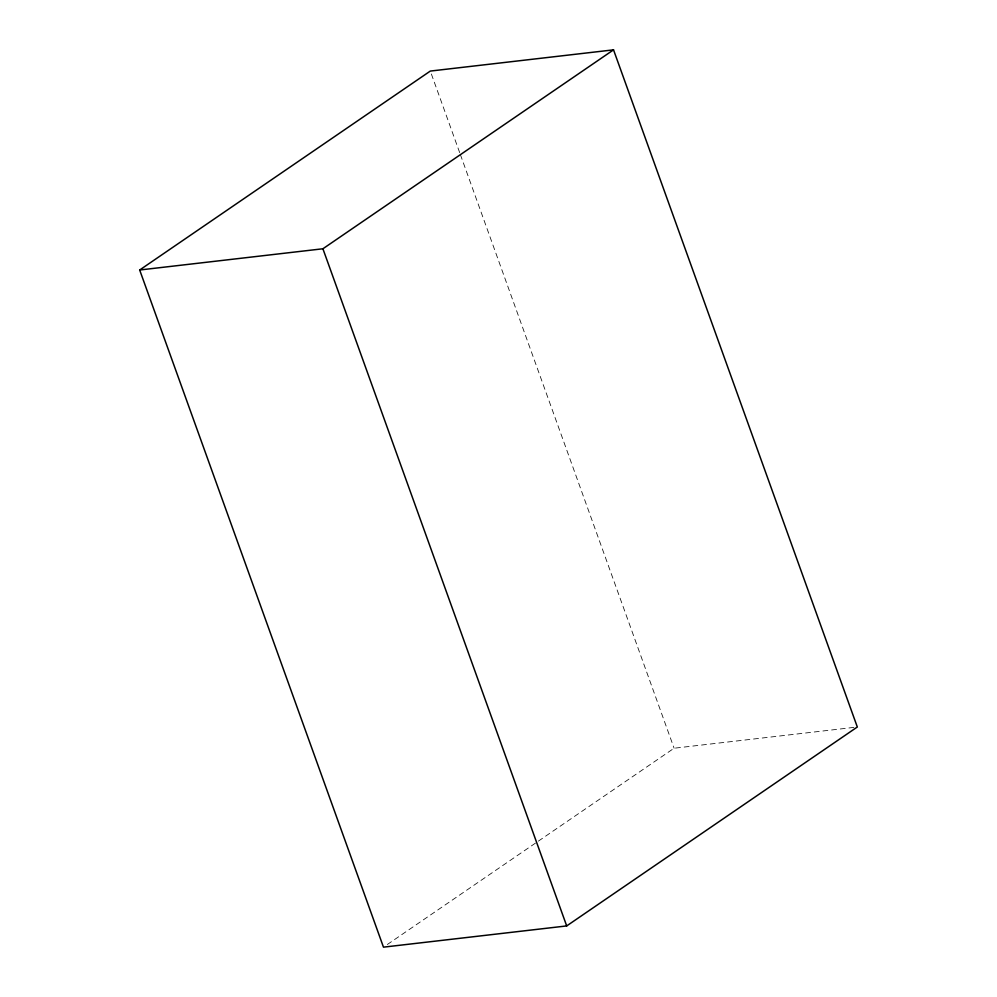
<?xml version="1.0" encoding="UTF-8"?>
<svg xmlns="http://www.w3.org/2000/svg" width="997" height="997" viewBox="0 0 997 997"><rect width="100%" height="100%" fill="white"/><g stroke="black" fill="none" stroke-linecap="round" stroke-linejoin="round"><path stroke-width="0.75" stroke-dasharray="4.99 3.74" d="M387.31 944.52L537.109 841.991M538.38 841.119L674.097 748.224L854.242 727.361M431.365 74.002L459.866 153.152M460.39 154.622L674.097 748.224"/><path stroke-width="1.5" d="M139.68 270L430.305 71.074L613.529 49.85L857.32 727L566.695 925.926L383.471 947.15L139.68 270L322.903 248.776L613.529 49.85M322.903 248.776L566.695 925.926"/></g></svg>
